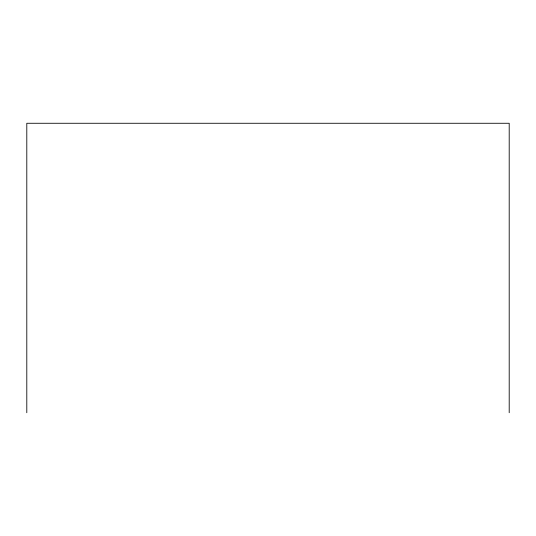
<?xml version="1.0" encoding="UTF-8"?>
<svg xmlns="http://www.w3.org/2000/svg" width="536" height="536" viewBox="0 0 536 536"><rect width="100%" height="100%" fill="white"/><g stroke="black" fill="none" stroke-linecap="round" stroke-linejoin="round"><path stroke-width="0.8" d="M509.2 412.727L509.2 123.273L26.8 123.273L26.8 412.727"/></g></svg>
